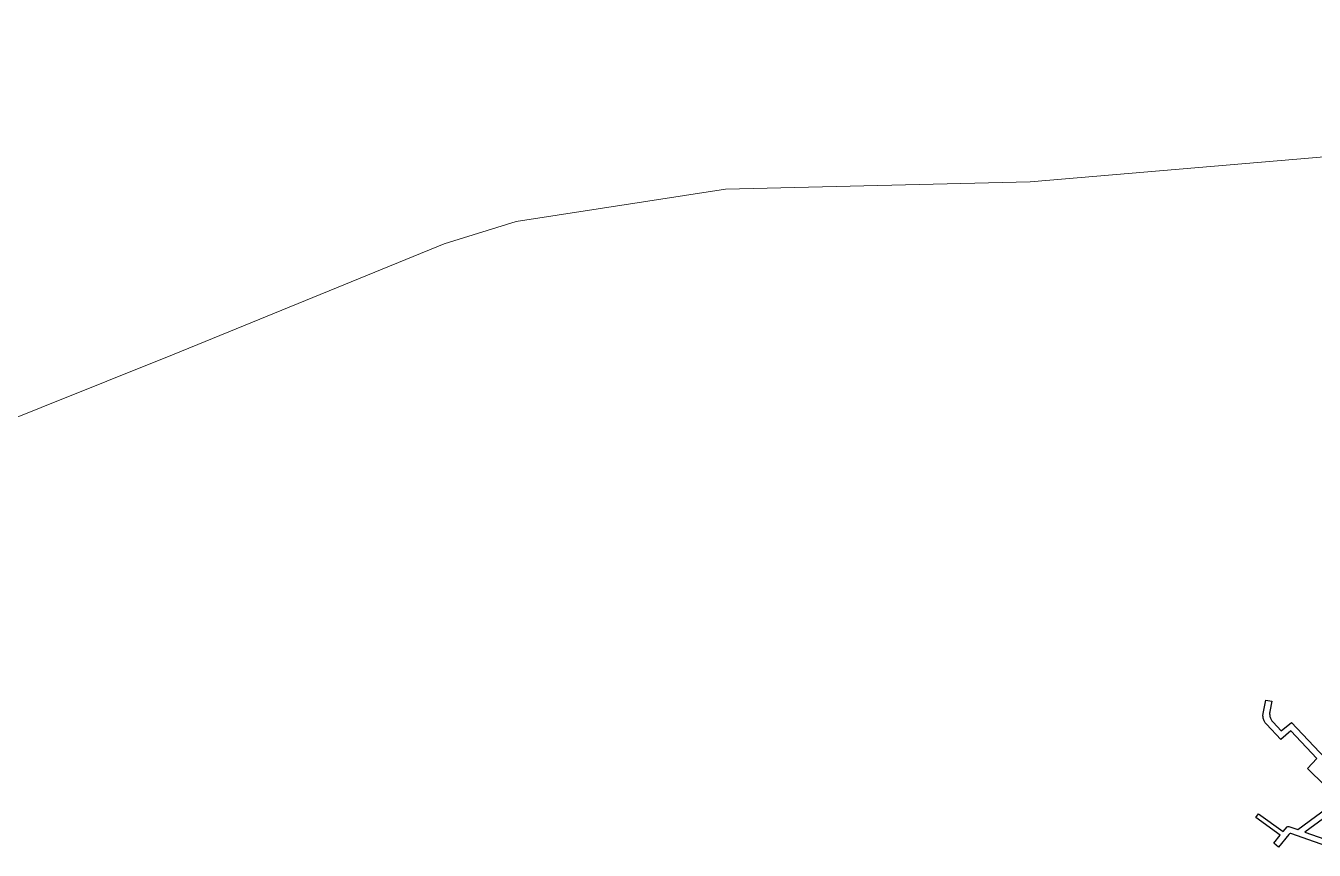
# Model space of a CAD drawing. Header units: millimetres. Extents: x 617751 to 636088, y 68402 to 77988.
# Drawn here: x 621879 to 622919, y 70017 to 70683 of the extents above; entities that cross this region are included whole.
import ezdxf

# ---------------------------------------------------------------- set-up
doc = ezdxf.new("R2010")
doc.units = ezdxf.units.MM
doc.header["$LTSCALE"] = 3
doc.header["$MEASUREMENT"] = 0
doc.layers.add('ALINHAMENTO PREDIAL', color=120, linetype='Continuous')
doc.layers.add('BAIRRO', color=30, linetype='Continuous')

msp = doc.modelspace()

# ---------------------------------------------------------------- linework, layer by layer
at = {"layer": 'ALINHAMENTO PREDIAL'}
for points in [[(622927.4, 70069.5), (622913.5, 70083.3), (622920.9, 70091.3), (622900.1, 70113.5), (622891.9, 70106.7), (622880.3, 70118.9), (622879.8, 70119.5), (622879.4, 70120), (622879, 70120.6), (622878.7, 70121.1), (622878.4, 70121.7), (622878.1, 70122.4), (622877.9, 70123), (622877.8, 70123.7), (622877.6, 70124.3), (622877.6, 70125), (622877.5, 70125.7), (622877.5, 70126.4), (622877.6, 70127), (622877.7, 70127.7), (622879.8, 70138.4), (622884.7, 70137.5), (622883.1, 70129.3), (622883, 70128.6), (622882.9, 70127.9), (622882.9, 70127.3), (622883, 70126.6), (622883, 70125.9), (622883.2, 70125.2), (622883.3, 70124.6), (622883.5, 70123.9), (622883.8, 70123.3), (622884.1, 70122.7), (622884.4, 70122.1), (622884.8, 70121.6), (622885.2, 70121), (622885.7, 70120.5), (622892.3, 70113.5), (622900.5, 70120.3), (622927.7, 70091.4)], [(622927.4, 70069.5), (622913.5, 70083.3), (622920.9, 70091.3), (622900.1, 70113.5), (622891.9, 70106.7), (622880.3, 70118.9), (622879.8, 70119.5), (622879.4, 70120), (622879, 70120.6), (622878.7, 70121.1), (622878.4, 70121.7), (622878.1, 70122.4), (622877.9, 70123), (622877.8, 70123.7), (622877.6, 70124.3), (622877.6, 70125), (622877.5, 70125.7), (622877.5, 70126.4), (622877.6, 70127), (622877.7, 70127.7), (622879.8, 70138.4), (622884.7, 70137.5), (622883.1, 70129.3), (622883, 70128.6), (622882.9, 70127.9), (622882.9, 70127.3), (622883, 70126.6), (622883, 70125.9), (622883.2, 70125.2), (622883.3, 70124.6), (622883.5, 70123.9), (622883.8, 70123.3), (622884.1, 70122.7), (622884.4, 70122.1), (622884.8, 70121.6), (622885.2, 70121), (622885.7, 70120.5), (622892.3, 70113.5), (622900.5, 70120.3), (622927.7, 70091.4)], [(622927.4, 70069.5), (622913.5, 70083.3), (622920.9, 70091.3), (622900.1, 70113.5), (622891.9, 70106.7), (622880.3, 70118.9), (622879.8, 70119.5), (622879.4, 70120), (622879, 70120.6), (622878.7, 70121.1), (622878.4, 70121.7), (622878.1, 70122.4), (622877.9, 70123), (622877.8, 70123.7), (622877.6, 70124.3), (622877.6, 70125), (622877.5, 70125.7), (622877.5, 70126.4), (622877.6, 70127), (622877.7, 70127.7), (622879.8, 70138.4), (622884.7, 70137.5), (622883.1, 70129.3), (622883, 70128.6), (622882.9, 70127.9), (622882.9, 70127.3), (622883, 70126.6), (622883, 70125.9), (622883.2, 70125.2), (622883.3, 70124.6), (622883.5, 70123.9), (622883.8, 70123.3), (622884.1, 70122.7), (622884.4, 70122.1), (622884.8, 70121.6), (622885.2, 70121), (622885.7, 70120.5), (622892.3, 70113.5), (622900.5, 70120.3), (622927.7, 70091.4)], [(622927.4, 70069.5), (622913.5, 70083.3), (622920.9, 70091.3), (622900.1, 70113.5), (622891.9, 70106.7), (622880.3, 70118.9), (622879.8, 70119.5), (622879.4, 70120), (622879, 70120.6), (622878.7, 70121.1), (622878.4, 70121.7), (622878.1, 70122.4), (622877.9, 70123), (622877.8, 70123.7), (622877.6, 70124.3), (622877.6, 70125), (622877.5, 70125.7), (622877.5, 70126.4), (622877.6, 70127), (622877.7, 70127.7), (622879.8, 70138.4), (622884.7, 70137.5), (622883.1, 70129.3), (622883, 70128.6), (622882.9, 70127.9), (622882.9, 70127.3), (622883, 70126.6), (622883, 70125.9), (622883.2, 70125.2), (622883.3, 70124.6), (622883.5, 70123.9), (622883.8, 70123.3), (622884.1, 70122.7), (622884.4, 70122.1), (622884.8, 70121.6), (622885.2, 70121), (622885.7, 70120.5), (622892.3, 70113.5), (622900.5, 70120.3), (622927.7, 70091.4)], [(622927.4, 70069.5), (622913.5, 70083.3), (622920.9, 70091.3), (622900.1, 70113.5), (622891.9, 70106.7), (622880.3, 70118.9), (622879.8, 70119.5), (622879.4, 70120), (622879, 70120.6), (622878.7, 70121.1), (622878.4, 70121.7), (622878.1, 70122.4), (622877.9, 70123), (622877.8, 70123.7), (622877.6, 70124.3), (622877.6, 70125), (622877.5, 70125.7), (622877.5, 70126.4), (622877.6, 70127), (622877.7, 70127.7), (622879.8, 70138.4), (622884.7, 70137.5), (622883.1, 70129.3), (622883, 70128.6), (622882.9, 70127.9), (622882.9, 70127.3), (622883, 70126.6), (622883, 70125.9), (622883.2, 70125.2), (622883.3, 70124.6), (622883.5, 70123.9), (622883.8, 70123.3), (622884.1, 70122.7), (622884.4, 70122.1), (622884.8, 70121.6), (622885.2, 70121), (622885.7, 70120.5), (622892.3, 70113.5), (622900.5, 70120.3), (622927.7, 70091.4)], [(622927.4, 70069.5), (622913.5, 70083.3), (622920.9, 70091.3), (622900.1, 70113.5), (622891.9, 70106.7), (622880.3, 70118.9), (622879.8, 70119.5), (622879.4, 70120), (622879, 70120.6), (622878.7, 70121.1), (622878.4, 70121.7), (622878.1, 70122.4), (622877.9, 70123), (622877.8, 70123.7), (622877.6, 70124.3), (622877.6, 70125), (622877.5, 70125.7), (622877.5, 70126.4), (622877.6, 70127), (622877.7, 70127.7), (622879.8, 70138.4), (622884.7, 70137.5), (622883.1, 70129.3), (622883, 70128.6), (622882.9, 70127.9), (622882.9, 70127.3), (622883, 70126.6), (622883, 70125.9), (622883.2, 70125.2), (622883.3, 70124.6), (622883.5, 70123.9), (622883.8, 70123.3), (622884.1, 70122.7), (622884.4, 70122.1), (622884.8, 70121.6), (622885.2, 70121), (622885.7, 70120.5), (622892.3, 70113.5), (622900.5, 70120.3), (622927.7, 70091.4)], [(622927.4, 70069.5), (622913.5, 70083.3), (622920.9, 70091.3), (622900.1, 70113.5), (622891.9, 70106.7), (622880.3, 70118.9), (622879.8, 70119.5), (622879.4, 70120), (622879, 70120.6), (622878.7, 70121.1), (622878.4, 70121.7), (622878.1, 70122.4), (622877.9, 70123), (622877.8, 70123.7), (622877.6, 70124.3), (622877.6, 70125), (622877.5, 70125.7), (622877.5, 70126.4), (622877.6, 70127), (622877.7, 70127.7), (622879.8, 70138.4), (622884.7, 70137.5), (622883.1, 70129.3), (622883, 70128.6), (622882.9, 70127.9), (622882.9, 70127.3), (622883, 70126.6), (622883, 70125.9), (622883.2, 70125.2), (622883.3, 70124.6), (622883.5, 70123.9), (622883.8, 70123.3), (622884.1, 70122.7), (622884.4, 70122.1), (622884.8, 70121.6), (622885.2, 70121), (622885.7, 70120.5), (622892.3, 70113.5), (622900.5, 70120.3), (622927.7, 70091.4)], [(622927.4, 70069.5), (622913.5, 70083.3), (622920.9, 70091.3), (622900.1, 70113.5), (622891.9, 70106.7), (622880.3, 70118.9), (622879.8, 70119.5), (622879.4, 70120), (622879, 70120.6), (622878.7, 70121.1), (622878.4, 70121.7), (622878.1, 70122.4), (622877.9, 70123), (622877.8, 70123.7), (622877.6, 70124.3), (622877.6, 70125), (622877.5, 70125.7), (622877.5, 70126.4), (622877.6, 70127), (622877.7, 70127.7), (622879.8, 70138.4), (622884.7, 70137.5), (622883.1, 70129.3), (622883, 70128.6), (622882.9, 70127.9), (622882.9, 70127.3), (622883, 70126.6), (622883, 70125.9), (622883.2, 70125.2), (622883.3, 70124.6), (622883.5, 70123.9), (622883.8, 70123.3), (622884.1, 70122.7), (622884.4, 70122.1), (622884.8, 70121.6), (622885.2, 70121), (622885.7, 70120.5), (622892.3, 70113.5), (622900.5, 70120.3), (622927.7, 70091.4)], [(622938.1, 70017.2), (622899.9, 70030.6), (622899.4, 70030.6), (622898.9, 70030.4), (622898.5, 70030), (622890.1, 70019.6), (622886.2, 70022.8), (622891.5, 70029.4), (622871.9, 70043.6), (622874, 70046.6), (622893.9, 70032.3), (622897.1, 70036.1), (622897.5, 70036.4), (622898, 70036.5), (622898.5, 70036.4), (622905.6, 70033.9), (622934.3, 70054.9)], [(622938.1, 70017.2), (622899.9, 70030.6), (622899.4, 70030.6), (622898.9, 70030.4), (622898.5, 70030), (622890.1, 70019.6), (622886.2, 70022.8), (622891.5, 70029.4), (622871.9, 70043.6), (622874, 70046.6), (622893.9, 70032.3), (622897.1, 70036.1), (622897.5, 70036.4), (622898, 70036.5), (622898.5, 70036.4), (622905.6, 70033.9), (622934.3, 70054.9)], [(622938.1, 70017.2), (622899.9, 70030.6), (622899.4, 70030.6), (622898.9, 70030.4), (622898.5, 70030), (622890.1, 70019.6), (622886.2, 70022.8), (622891.5, 70029.4), (622871.9, 70043.6), (622874, 70046.6), (622893.9, 70032.3), (622897.1, 70036.1), (622897.5, 70036.4), (622898, 70036.5), (622898.5, 70036.4), (622905.6, 70033.9), (622934.3, 70054.9)], [(622938.1, 70017.2), (622899.9, 70030.6), (622899.4, 70030.6), (622898.9, 70030.4), (622898.5, 70030), (622890.1, 70019.6), (622886.2, 70022.8), (622891.5, 70029.4), (622871.9, 70043.6), (622874, 70046.6), (622893.9, 70032.3), (622897.1, 70036.1), (622897.5, 70036.4), (622898, 70036.5), (622898.5, 70036.4), (622905.6, 70033.9), (622934.3, 70054.9)], [(622938.1, 70017.2), (622899.9, 70030.6), (622899.4, 70030.6), (622898.9, 70030.4), (622898.5, 70030), (622890.1, 70019.6), (622886.2, 70022.8), (622891.5, 70029.4), (622871.9, 70043.6), (622874, 70046.6), (622893.9, 70032.3), (622897.1, 70036.1), (622897.5, 70036.4), (622898, 70036.5), (622898.5, 70036.4), (622905.6, 70033.9), (622934.3, 70054.9)], [(622938.1, 70017.2), (622899.9, 70030.6), (622899.4, 70030.6), (622898.9, 70030.4), (622898.5, 70030), (622890.1, 70019.6), (622886.2, 70022.8), (622891.5, 70029.4), (622871.9, 70043.6), (622874, 70046.6), (622893.9, 70032.3), (622897.1, 70036.1), (622897.5, 70036.4), (622898, 70036.5), (622898.5, 70036.4), (622905.6, 70033.9), (622934.3, 70054.9)], [(622938.1, 70017.2), (622899.9, 70030.6), (622899.4, 70030.6), (622898.9, 70030.4), (622898.5, 70030), (622890.1, 70019.6), (622886.2, 70022.8), (622891.5, 70029.4), (622871.9, 70043.6), (622874, 70046.6), (622893.9, 70032.3), (622897.1, 70036.1), (622897.5, 70036.4), (622898, 70036.5), (622898.5, 70036.4), (622905.6, 70033.9), (622934.3, 70054.9)], [(622938.1, 70017.2), (622899.9, 70030.6), (622899.4, 70030.6), (622898.9, 70030.4), (622898.5, 70030), (622890.1, 70019.6), (622886.2, 70022.8), (622891.5, 70029.4), (622871.9, 70043.6), (622874, 70046.6), (622893.9, 70032.3), (622897.1, 70036.1), (622897.5, 70036.4), (622898, 70036.5), (622898.5, 70036.4), (622905.6, 70033.9), (622934.3, 70054.9)], [(622945.4, 70056.8), (622911.3, 70031.9), (622943.7, 70020.6)], [(622945.4, 70056.8), (622911.3, 70031.9), (622943.7, 70020.6)], [(622945.4, 70056.8), (622911.3, 70031.9), (622943.7, 70020.6)], [(622945.4, 70056.8), (622911.3, 70031.9), (622943.7, 70020.6)], [(622945.4, 70056.8), (622911.3, 70031.9), (622943.7, 70020.6)], [(622945.4, 70056.8), (622911.3, 70031.9), (622943.7, 70020.6)], [(622945.4, 70056.8), (622911.3, 70031.9), (622943.7, 70020.6)], [(622945.4, 70056.8), (622911.3, 70031.9), (622943.7, 70020.6)]]:
    msp.add_lwpolyline(points, dxfattribs=at)
at = {"layer": 'BAIRRO', "lineweight": 20}
msp.add_lwpolyline([(621836.7, 70352.6), (621998.7, 70417.6), (622216.7, 70506.6), (622274.7, 70524.6), (622443.7, 70550.6), (622689.7, 70556.6), (622996.7, 70582.6), (623902.7, 70239.6), (623873.7, 70364.6), (623837.7, 70410.6), (623719.7, 70465.6), (623631.7, 70576.6), (623647.7, 70677.6), (623755.7, 70682.6), (623866.7, 70611.6), (623952.7, 70494.6), (624082.7, 70465.6)], dxfattribs=at)

doc.saveas('drawing.dxf')
